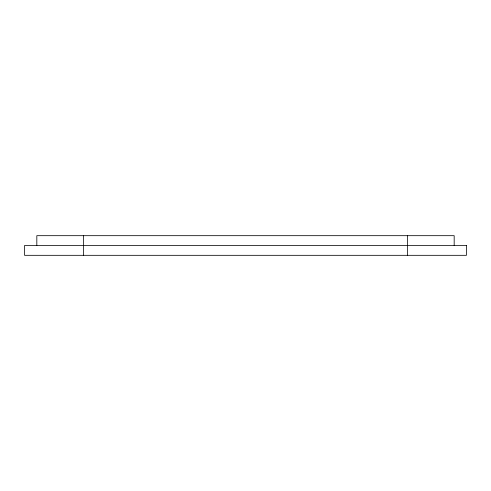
<?xml version="1.0" encoding="UTF-8"?>
<svg xmlns="http://www.w3.org/2000/svg" width="491" height="491" viewBox="0 0 491 491"><rect width="100%" height="100%" fill="white"/><g stroke="black" fill="none" stroke-linecap="round" stroke-linejoin="round"><path stroke-width="0.74" d="M454.175 245.5L454.175 235.68L36.825 235.68L36.825 245.5M407.53 235.68L407.53 255.32M83.47 235.68L83.47 255.32M466.45 245.5L24.55 245.5L24.55 255.32L466.45 255.32L466.45 245.5"/></g></svg>
